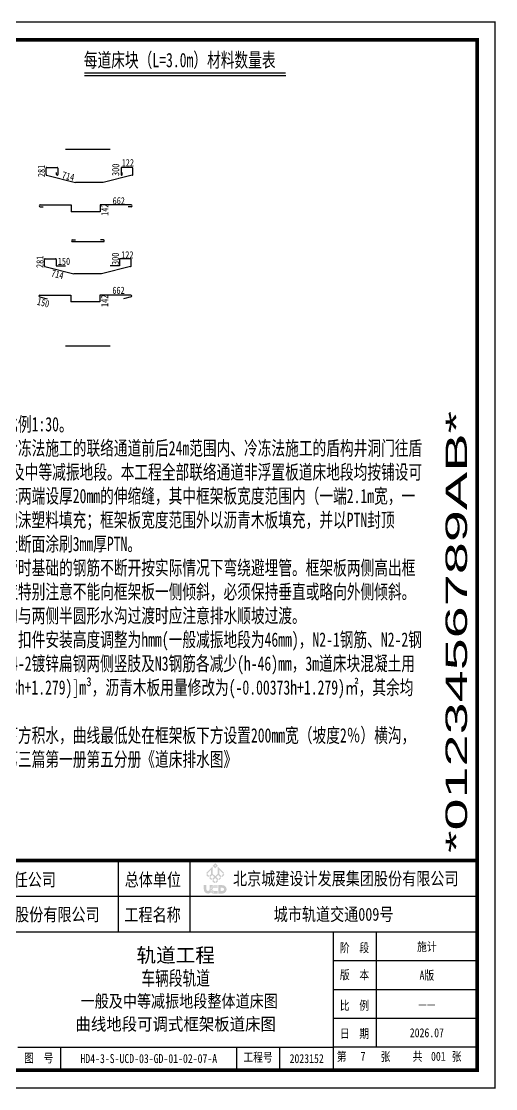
# Model space of a CAD drawing. Header units: millimetres. Extents: x -1251 to 14509, y -61027 to -50920.
# Drawn here: x 10544 to 14509, y -61027 to -52107 of the extents above; entities that cross this region are included whole.
import ezdxf
from ezdxf.enums import TextEntityAlignment as Align

# ---------------------------------------------------------------- set-up
doc = ezdxf.new("R2010")
doc.units = ezdxf.units.MM
for name, color, linetype in [('GesoftDrawFrameFrameBlockLayer', 7, 'Continuous'), ('GesoftDrawFrameInLineLayer', 85, 'Continuous'), ('GesoftDrawFrameOutLineLayer', 180, 'Continuous'), ('GesoftDrawFrameTitleLayer', 7, 'Continuous'), ('尺寸标注', 7, 'Continuous'), ('标注', 3, 'Continuous'), ('钢筋', 4, 'Continuous')]:
    doc.layers.add(name, color=color, linetype=linetype)
doc.styles.add('宋体样式', font='SimSun.ttf', dxfattribs={"width": 0.8})
doc.styles.add('宋体样式宽度0.65', font='SimSun.ttf', dxfattribs={"width": 0.65})
doc.styles.add('宋体样式宽度0.7', font='SimSun.ttf', dxfattribs={"width": 0.7})
doc.styles.add('条形码', font='BC_C39.FBC', dxfattribs={"height": 11})

# ---------------------------------------------------------------- blocks, each defined once
blk = doc.blocks.new('0.25_a528e8101059b214a0224c9661d1e9c2')
at = {"layer": 'GesoftDrawFrameInLineLayer', "color": 0, "const_width": 1}
blk.add_lwpolyline([(0, 0), (0, 287), (-495, 287), (-495, 0), (0, 0)], dxfattribs=at)
at = {"layer": 'GesoftDrawFrameOutLineLayer', "color": 0, "const_width": 0.35}
blk.add_lwpolyline([(5, -5), (5, 292), (-520, 292), (-520, -5), (5, -5)], dxfattribs=at)
blk = doc.blocks.new('GESOFT00000000NEW_049a35bf7f0736cc4250df00ece10f93_a528e8101059b214a0224c9661d1e9c2_2e1cf7a908f61d0b50dc33cccab90907')
at = {"layer": 'GesoftDrawFrameTitleLayer'}
h = blk.add_hatch(color=7, dxfattribs=at)
h.paths.add_polyline_path([(-72.25, 56.91), (-72.98, 56.18), (-73.72, 56.91), (-72.99, 57.65)])
h.paths.add_polyline_path([(-72.99, 57.13), (-73.2, 56.92), (-72.99, 56.72), (-72.78, 56.93)], flags=16)
h.paths.add_polyline_path([(-73.73, 56.66), (-73.73, 54.75), (-72.99, 54.02), (-72.26, 54.75), (-72.26, 56.68), (-70.47, 54.89), (-70.72, 54.64), (-70.46, 54.38), (-71.04, 53.8), (-71.29, 54.05), (-71.56, 53.78), (-71.31, 53.53), (-71.88, 52.95), (-72.14, 53.2), (-72.41, 52.94), (-72.15, 52.69), (-72.73, 52.11), (-72.99, 52.36), (-73.24, 52.11), (-73.82, 52.69), (-73.57, 52.94), (-73.84, 53.21), (-74.09, 52.96), (-74.67, 53.54), (-74.42, 53.79), (-74.69, 54.06), (-74.94, 53.81), (-75.51, 54.38), (-75.26, 54.64), (-75.51, 54.88)])
h.paths.add_polyline_path([(-71.87, 55.79), (-71.87, 54.63), (-71.29, 54.05), (-70.72, 54.64)], flags=16)
h.paths.add_polyline_path([(-72.14, 54.36), (-72.72, 53.79), (-72.14, 53.2), (-71.56, 53.78)], flags=16)
h.paths.add_polyline_path([(-72.99, 53.53), (-73.57, 52.94), (-72.99, 52.36), (-72.41, 52.94)], flags=16)
h.paths.add_polyline_path([(-73.84, 54.37), (-74.42, 53.79), (-73.84, 53.21), (-73.25, 53.79)], flags=16)
h.paths.add_polyline_path([(-74.12, 54.63), (-74.12, 55.79), (-75.26, 54.64), (-74.69, 54.06)], flags=16)
edge = h.paths.add_edge_path()
edge.add_spline(control_points=[(-73.82, 51.43), (-73.82, 51.43), (-73.82, 51.52), (-73.82, 51.52), (-73.82, 51.52), (-74.53, 51.52), (-74.53, 51.52), (-74.53, 51.52), (-74.53, 50.35), (-74.53, 50.35), (-74.53, 50.09), (-74.74, 49.89), (-74.99, 49.89), (-75.24, 49.89), (-75.45, 50.09), (-75.45, 50.35), (-75.45, 50.35), (-75.45, 51.52), (-75.45, 51.52), (-75.45, 51.52), (-76.16, 51.52), (-76.16, 51.52), (-76.16, 51.52), (-76.16, 50.35), (-76.16, 50.35), (-76.16, 49.7), (-75.64, 49.18), (-74.99, 49.18), (-74.67, 49.18), (-74.38, 49.3), (-74.17, 49.51), (-73.96, 49.3), (-73.68, 49.18), (-73.36, 49.18), (-73.36, 49.18), (-72.27, 49.18), (-72.27, 49.18), (-72.27, 49.18), (-72.27, 49.32), (-72.27, 49.32), (-72.43, 49.32), (-73.37, 49.32), (-73.37, 49.33), (-73.93, 49.34), (-74.38, 49.8), (-74.38, 50.35), (-74.38, 50.91), (-73.93, 51.36), (-73.37, 51.38), (-73.37, 51.38), (-72.43, 51.38), (-72.27, 51.38), (-72.27, 51.38), (-72.27, 51.52), (-72.27, 51.52), (-72.27, 51.52), (-73.36, 51.52), (-73.36, 51.52), (-73.52, 51.52), (-73.68, 51.49), (-73.82, 51.43)], knot_values=[0, 0, 0, 0, 1, 1, 1, 2, 2, 2, 3, 3, 3, 4, 4, 4, 5, 5, 5, 6, 6, 6, 7, 7, 7, 8, 8, 8, 9, 9, 9, 10, 10, 10, 11, 11, 11, 12, 12, 12, 13, 13, 13, 14, 14, 14, 15, 15, 15, 16, 16, 16, 17, 17, 17, 18, 18, 18, 19, 19, 19, 20, 20, 20, 20], degree=3, periodic=0)
edge = h.paths.add_edge_path(flags=17)
edge.add_spline(control_points=[(-74.32, 50.35), (-74.32, 49.83), (-73.9, 49.39), (-73.37, 49.38), (-73.36, 49.38), (-72.43, 49.38), (-72.27, 49.38), (-72.27, 49.38), (-72.27, 49.5), (-72.27, 49.5), (-72.43, 49.5), (-73.37, 49.5), (-73.37, 49.51), (-73.84, 49.52), (-74.2, 49.89), (-74.2, 50.35), (-74.2, 50.81), (-73.84, 51.18), (-73.37, 51.2), (-73.37, 51.2), (-72.43, 51.2), (-72.27, 51.2), (-72.27, 51.2), (-72.27, 51.32), (-72.27, 51.32), (-72.43, 51.32), (-73.36, 51.32), (-73.37, 51.32), (-73.89, 51.31), (-74.32, 50.87), (-74.32, 50.35)], knot_values=[0, 0, 0, 0, 1, 1, 1, 2, 2, 2, 3, 3, 3, 4, 4, 4, 5, 5, 5, 6, 6, 6, 7, 7, 7, 8, 8, 8, 9, 9, 9, 10, 10, 10, 10], degree=3, periodic=0)
edge = h.paths.add_edge_path(flags=16)
edge.add_spline(control_points=[(-74.14, 50.35), (-74.14, 49.92), (-73.8, 49.57), (-73.37, 49.56), (-73.36, 49.56), (-72.43, 49.56), (-72.27, 49.56), (-72.27, 49.56), (-72.27, 49.68), (-72.27, 49.68), (-72.43, 49.68), (-73.36, 49.68), (-73.37, 49.68), (-73.73, 49.69), (-74.02, 49.98), (-74.02, 50.35), (-74.02, 50.71), (-73.74, 51.01), (-73.38, 51.02), (-73.37, 51.02), (-72.43, 51.02), (-72.27, 51.02), (-72.27, 51.02), (-72.27, 51.14), (-72.27, 51.14), (-72.43, 51.14), (-73.36, 51.14), (-73.37, 51.14), (-73.8, 51.13), (-74.14, 50.78), (-74.14, 50.35)], knot_values=[0, 0, 0, 0, 1, 1, 1, 2, 2, 2, 3, 3, 3, 4, 4, 4, 5, 5, 5, 6, 6, 6, 7, 7, 7, 8, 8, 8, 9, 9, 9, 10, 10, 10, 10], degree=3, periodic=0)
edge = h.paths.add_edge_path(flags=16)
edge.add_spline(control_points=[(-73.96, 50.35), (-73.96, 50.02), (-73.7, 49.75), (-73.37, 49.74), (-73.35, 49.74), (-72.43, 49.74), (-72.27, 49.74), (-72.27, 49.74), (-72.27, 49.89), (-72.27, 49.89), (-72.27, 49.89), (-73.31, 49.89), (-73.31, 49.89), (-73.56, 49.89), (-73.81, 50.1), (-73.81, 50.35), (-73.81, 50.6), (-73.56, 50.81), (-73.31, 50.81), (-73.31, 50.81), (-72.27, 50.81), (-72.27, 50.81), (-72.27, 50.81), (-72.27, 50.96), (-72.27, 50.96), (-72.43, 50.96), (-73.36, 50.96), (-73.37, 50.96), (-73.7, 50.95), (-73.96, 50.68), (-73.96, 50.35)], knot_values=[0, 0, 0, 0, 1, 1, 1, 2, 2, 2, 3, 3, 3, 4, 4, 4, 5, 5, 5, 6, 6, 6, 7, 7, 7, 8, 8, 8, 9, 9, 9, 10, 10, 10, 10], degree=3, periodic=0)
edge = h.paths.add_edge_path()
edge.add_spline(control_points=[(-70.98, 51.52), (-70.98, 51.52), (-71.45, 51.52), (-71.45, 51.52), (-71.45, 51.52), (-72.08, 51.52), (-72.08, 51.52), (-72.08, 51.52), (-72.08, 49.21), (-72.08, 49.21), (-72.08, 49.21), (-72.08, 49.21), (-72.08, 49.21), (-72.08, 49.21), (-72.07, 49.18), (-72.07, 49.18), (-72.07, 49.18), (-70.98, 49.18), (-70.98, 49.18), (-70.33, 49.18), (-69.81, 49.7), (-69.81, 50.35), (-69.81, 51), (-70.33, 51.52), (-70.98, 51.52)], knot_values=[0, 0, 0, 0, 1, 1, 1, 2, 2, 2, 3, 3, 3, 4, 4, 4, 5, 5, 5, 6, 6, 6, 7, 7, 7, 8, 8, 8, 8], degree=3, periodic=0)
edge = h.paths.add_edge_path(flags=16)
edge.add_spline(control_points=[(-70.98, 49.89), (-70.98, 49.89), (-71.45, 49.89), (-71.45, 49.89), (-71.45, 49.89), (-71.45, 50.81), (-71.45, 50.81), (-71.45, 50.81), (-70.98, 50.81), (-70.98, 50.81), (-70.73, 50.81), (-70.52, 50.6), (-70.52, 50.35), (-70.52, 50.1), (-70.73, 49.89), (-70.98, 49.89)], knot_values=[0, 0, 0, 0, 1, 1, 1, 2, 2, 2, 3, 3, 3, 4, 4, 4, 5, 5, 5, 5], degree=3, periodic=0)
at = {"layer": 'GesoftDrawFrameTitleLayer', "color": 7}
for p, q in [((-100, 58.4), (-100, 38.4)), ((-80, 38.4), (-80, 58.4)), ((0, 48.4), (-180, 48.4)), ((0, 38.4), (-180, 38.4)), ((-40, 0), (-40, 38.4)), ((-28, 6.4), (-28, 38.4)), ((0, 30.4), (-40, 30.4)), ((0, 22.4), (-40, 22.4)), ((0, 14.4), (-40, 14.4)), ((0, 10), (0, 0)), ((0, 10), (0, 0)), ((-128, 6.4), (-40, 6.4)), ((-116, 0), (-116, 6.4)), ((-67, 0), (-67, 6.4)), ((-55, 0), (-55, 6.4)), ((0, 6.4), (-40, 6.4))]:
    blk.add_line(p, q, dxfattribs=at)
at = {"layer": 'GesoftDrawFrameTitleLayer', "color": 7, "const_width": 1}
blk.add_lwpolyline([(0, 0), (0, 58.4), (-200, 58.4), (-200, 0)], close=True, dxfattribs=at)
at = {"layer": 'GesoftDrawFrameFrameBlockLayer'}
blk.add_blockref('0.25_a528e8101059b214a0224c9661d1e9c2', (0, 0), dxfattribs=at)
at = {"layer": 'GesoftDrawFrameTitleLayer', "color": 7, "width": 0.8}
for s, height, style, p in [(' 杭州市地铁集团有限责任公司', 3.6, '宋体样式宽度0.7', (-170.4, 51.24)), ('总体单位', 3.6, '宋体样式宽度0.7', (-98.22, 51.24)), ('北京城建设计发展集团股份有限公司', 3.6, '宋体样式宽度0.7', (-68.03, 51.54)), ('北京城建设计发展集团股份有限公司', 3.6, '宋体样式宽度0.7', (-168.03, 41.54)), ('工程名称', 3.6, '宋体样式宽度0.7', (-98.3, 41.47)), ('阶  段', 2.5, '宋体样式宽度0.7', (-38.26, 32.83)), ('版  本', 2.5, '宋体样式宽度0.7', (-38.26, 25.3)), ('比  例', 2.5, '宋体样式宽度0.7', (-38.26, 16.75)), ('日  期', 2.5, '宋体样式宽度0.7', (-38.26, 8.93)), ('图  号', 2.5, '宋体样式宽度0.7', (-126.26, 2.12)), ('工程号', 2.5, '宋体样式宽度0.65', (-65.14, 2.34)), ('第       张', 2.5, '宋体样式宽度0.7', (-39.12, 2.52)), ('共      张', 2.5, '宋体样式宽度0.7', (-17.95, 2.56))]:
    blk.add_text(s, height=height, dxfattribs=dict(at, style=style)).set_placement(p)
at = {"layer": 'GesoftDrawFrameTitleLayer', "color": 7, "style": '条形码', "width": 2}
blk.add_attdef('BARCODE', (-2.8, 60.5), '', height=6, rotation=90, dxfattribs=at)
at = {"layer": 'GesoftDrawFrameTitleLayer', "style": '宋体样式'}
for tag, height, width, p in [('GCMC0', 3.6, 0.8, (-40, 43.4)), ('SHEJI', 2.5, 0.8, (-154, 35.2)), ('SHEJI2', 2.5, 0.8, (-137.76, 35.27)), ('SJJD', 2.5, 0.8, (-14, 34.4)), ('JIAOHE', 2.5, 0.8, (-154, 28.8)), ('JIAOHE2', 2.5, 0.8, (-137.61, 28.83)), ('VERSION0', 2.5, 0.8, (-14, 26.4)), ('ZTSD', 2.5, 0.8, (-190, 24)), ('CEMING', 4, 0.7, (-84, 22.59)), ('ZYFZR1', 2.5, 0.8, (-154, 22.4)), ('ZYFZR2', 2.5, 0.8, (-137.76, 22.24)), ('BILI', 2.5, 0.8, (-14, 18.4)), ('XMFZR1', 2.5, 0.8, (-154, 16)), ('XMFZR2', 2.5, 0.8, (-137.98, 16.22)), ('DOCNAME0', 3.5, 0.9, (-84, 13.27)), ('SENHE', 2.5, 0.8, (-154, 9.6)), ('SENHE2', 2.5, 0.8, (-137.41, 9.52)), ('DOCNAME2', 3.5, 0.9, (-84, 9.42)), ('RIQI', 2.5, 0.8, (-14, 10.4)), ('XTSD', 2.5, 0.8, (-190, 4.8)), ('SENDING', 2.5, 0.8, (-154, 3.2)), ('SENDING2', 2.5, 0.8, (-137.41, 3.81)), ('TUHAO', 2.5, 0.8, (-91.5, 3.2)), ('PROJECTNO', 2.5, 0.8, (-47.5, 3.2)), ('PAGENUMBER', 2.5, 0.8, (-31.78, 3.83)), ('PAGECOUNT', 2.5, 0.8, (-10.8, 3.83))]:
    blk.add_attdef(tag, text='', height=height, dxfattribs=dict(at, width=width)).set_placement(p, align=Align.MIDDLE_CENTER)
blk.add_attdef('PIANMING', text='', height=4, dxfattribs=at).set_placement((-84, 31.09), align=Align.MIDDLE_CENTER)

msp = doc.modelspace()

# ---------------------------------------------------------------- linework, layer by layer
for p, q in [((10913.09114, -53176.18853), (11286.16073, -53176.18853)), ((10913.09114, -54819.53224), (11286.16073, -54819.53224))]:
    msp.add_line(p, q)
at = {"layer": '尺寸标注', "color": 0}
msp.add_line((11072.56291, -52560.06086), (12754.17783, -52560.06086), dxfattribs=at)
msp.add_lwpolyline([(11072.56291, -52538.46086), (12753.13574, -52538.46086)], dxfattribs=at)
at = {"layer": '钢筋', "color": 7}
for p, q in [((10750.72912, -53387.73012), (10750.72912, -53333.08286)), ((10755.97912, -53327.83286), (10843.47912, -53327.83286)), ((10848.72912, -53333.08286), (10848.72912, -53387.73008)), ((11377.06741, -53333.08286), (11377.06741, -53387.73008)), ((11469.81741, -53327.83286), (11382.31741, -53327.83286)), ((11475.06741, -53387.73012), (11475.06741, -53333.08286)), ((10754.6908, -53392.81959), (10997.26357, -53454.22279)), ((10838.22912, -53387.73008), (10838.22912, -53370.23008)), ((11471.10572, -53392.81959), (11228.53296, -53454.22279)), ((11387.56741, -53387.73008), (11387.56741, -53370.23008)), ((10699.6922, -53641.69159), (10958.76926, -53641.69159)), ((10699.69368, -53656.69159), (10724.69368, -53656.69159)), ((11461.98735, -53641.69159), (11202.9103, -53641.69159)), ((11461.98587, -53656.69159), (11436.98587, -53656.69159)), ((10970.45918, -53933.07676), (10995.45917, -53933.05227)), ((10970.47228, -53947.86029), (11229.54934, -53947.86029)), ((11229.56244, -53933.07676), (11204.56245, -53933.05227)), ((10736.97293, -54151.47637), (10736.97293, -54096.82912)), ((10742.22293, -54091.57912), (10829.72293, -54091.57912)), ((10834.97293, -54096.82912), (10834.97293, -54151.47634)), ((11363.31122, -54096.82912), (11363.31122, -54151.47634)), ((11456.06122, -54091.57912), (11368.56122, -54091.57912)), ((11461.31122, -54151.47637), (11461.31122, -54096.82912)), ((10740.93462, -54156.56585), (10983.50738, -54217.96904)), ((11457.34954, -54156.56585), (11214.77677, -54217.96904)), ((10695.10869, -54409.60163), (10760.11127, -54426.05593)), ((10697.14979, -54394.88439), (10956.22684, -54394.88439)), ((11459.44494, -54394.88439), (11200.36788, -54394.88439)), ((11461.48604, -54409.60163), (11396.48346, -54426.05593))]:
    msp.add_line(p, q, dxfattribs=at)
at = {"layer": '钢筋', "color": 0}
for p, q in [((11228.53296, -53454.22279), (10997.26357, -53454.22279)), ((10834.97293, -54151.47634), (10911.74648, -54151.47634)), ((11214.77677, -54217.96904), (10983.50738, -54217.96904)), ((11363.31122, -54151.47634), (11286.53768, -54151.47634))]:
    msp.add_line(p, q, dxfattribs=at)
at = {"layer": '钢筋', "color": 3}
for p, q in [((10958.76926, -53641.69159), (10958.76926, -53699.00198)), ((11202.9103, -53699.00198), (10958.76926, -53699.00198)), ((11202.9103, -53641.69159), (11202.9103, -53699.00198)), ((10956.22684, -54394.88439), (10956.22684, -54452.19478)), ((11200.36788, -54394.88439), (11200.36788, -54452.19478)), ((11200.36788, -54452.19478), (10956.22684, -54452.19478))]:
    msp.add_line(p, q, dxfattribs=at)
at = {"layer": '钢筋', "color": 7}
for centre, radius, start, end in [((10755.97912, -53333.08286), 5.25, 90, 180), ((10843.47912, -53333.08286), 5.25, 360, 90), ((11382.31741, -53333.08286), 5.25, 90, 180), ((11469.81741, -53333.08286), 5.25, 360, 90), ((10755.97912, -53387.73012), 5.25, 180, 270.000004456), ((10843.47912, -53387.73008), 5.25, 179.999744611, 0), ((11382.31741, -53387.73008), 5.25, 180, 0.000255388), ((11469.81741, -53387.73012), 5.25, 269.999995544, 0), ((10699.69368, -53649.19159), 7.5, 90.011319384, 270.000004456), ((11461.98587, -53649.19159), 7.5, 269.999995544, 89.988680616), ((10970.46653, -53940.57675), 7.5, 90.056109246, 270.044794319), ((11229.5551, -53940.57675), 7.5, 269.955205681, 89.943890747), ((10742.22293, -54096.82912), 5.25, 90, 180), ((10829.72293, -54096.82912), 5.25, 360, 90), ((11368.56122, -54096.82912), 5.25, 90, 180), ((11456.06122, -54096.82912), 5.25, 360, 90), ((10742.22293, -54151.47637), 5.25, 180, 270.000004456), ((11456.06122, -54151.47637), 5.25, 269.999995544, 0), ((10697.15127, -54402.38439), 7.5, 90.011319384, 270.000004456), ((11459.44346, -54402.38439), 7.5, 269.999995544, 89.988680616)]:
    msp.add_arc(centre, radius, start, end, dxfattribs=at)

# ---------------------------------------------------------------- block references
ref = msp.add_blockref('GESOFT00000000NEW_049a35bf7f0736cc4250df00ece10f93_a528e8101059b214a0224c9661d1e9c2_2e1cf7a908f61d0b50dc33cccab90907', (14354.03815, -60872.23003), dxfattribs=dict(xscale=30, yscale=30, zscale=30))
ref.add_attrib('GCMC0', '城市轨道交通009号', dxfattribs={"layer": 'GesoftDrawFrameTitleLayer', "height": 108, "style": '宋体样式', "width": 0.8}).set_placement((13154.04096, -59570.23035), align=Align.MIDDLE_CENTER)
ref.add_attrib('PIANMING', '轨道工程', dxfattribs={"layer": 'GesoftDrawFrameTitleLayer', "height": 120, "style": '宋体样式'}).set_placement((11834.0412, -59912.23029), align=Align.MIDDLE_CENTER)
ref.add_attrib('CEMING', '车辆段轨道', dxfattribs={"layer": 'GesoftDrawFrameTitleLayer', "height": 120, "style": '宋体样式', "width": 0.7}).set_placement((11834.0412, -60104.23026), align=Align.MIDDLE_CENTER)
ref.add_attrib('DOCNAME0', ' 一般及中等减振地段整体道床图', dxfattribs={"layer": 'GesoftDrawFrameTitleLayer', "height": 105, "style": '宋体样式', "width": 0.822473}).set_placement((11834.0412, -60296.23023), align=Align.MIDDLE_CENTER)
ref.add_attrib('DOCNAME2', '曲线地段可调式框架板道床图', dxfattribs={"layer": 'GesoftDrawFrameTitleLayer', "height": 105, "style": '宋体样式', "width": 0.9}).set_placement((11834.0412, -60488.2302), align=Align.MIDDLE_CENTER)
ref.add_attrib('TUHAO', 'HD4-3-S-UCD-03-GD-01-02-07-A', dxfattribs={"layer": 'GesoftDrawFrameTitleLayer', "height": 75, "style": '宋体样式', "width": 0.8}).set_placement((11609.04627, -60776.23015), align=Align.MIDDLE_CENTER)
ref.add_attrib('VERSION0', 'A版', dxfattribs={"layer": 'GesoftDrawFrameTitleLayer', "height": 75, "style": '宋体样式', "width": 0.8}).set_placement((13934.04086, -60080.23032), align=Align.MIDDLE_CENTER)
ref.add_attrib('SJJD', '施计', dxfattribs={"layer": 'GesoftDrawFrameTitleLayer', "height": 75, "style": '宋体样式', "width": 0.8}).set_placement((13934.04086, -59840.23032), align=Align.MIDDLE_CENTER)
ref.add_attrib('BILI', '——', dxfattribs={"layer": 'GesoftDrawFrameTitleLayer', "height": 75, "style": '宋体样式', "width": 0.8}).set_placement((13934.04086, -60320.23032), align=Align.MIDDLE_CENTER)
ref.add_attrib('RIQI', '2026.07', dxfattribs={"layer": 'GesoftDrawFrameTitleLayer', "height": 75, "style": '宋体样式', "width": 0.8}).set_placement((13934.04086, -60560.23025), align=Align.MIDDLE_CENTER)
ref.add_attrib('PROJECTNO', '2023152', dxfattribs={"layer": 'GesoftDrawFrameTitleLayer', "height": 75, "style": '宋体样式', "width": 0.8}).set_placement((12929.10153, -60776.23015), align=Align.MIDDLE_CENTER)
ref.add_attrib('PAGENUMBER', '7', dxfattribs={"layer": 'GesoftDrawFrameTitleLayer', "height": 75, "style": '宋体样式', "width": 0.8}).set_placement((13400.54442, -60757.3092), align=Align.MIDDLE_CENTER)
ref.add_attrib('PAGECOUNT', '001', dxfattribs={"layer": 'GesoftDrawFrameTitleLayer', "height": 75, "style": '宋体样式', "width": 0.8}).set_placement((14029.95405, -60757.3092), align=Align.MIDDLE_CENTER)
ref.add_attrib('BARCODE', '*0123456789AB*', (14270.14667, -59057.16222), dxfattribs={"layer": 'GesoftDrawFrameTitleLayer', "color": 7, "height": 180, "rotation": 90, "style": '条形码', "width": 2})

# ---------------------------------------------------------------- texts
at = {"insert": (9149.44325, -55213.84973), "char_height": 120, "attachment_point": 1, "style": '宋体样式宽度0.7'}
msp.add_mtext_dynamic_manual_height_columns('\\A1;注：\\P\\pi-219.996,l219.996,t219.996,330;1.^I本图尺寸均以mm计，比例1:30。\\P2.^I本图适用于曲线地段{\\A0;冷冻法施工的联络通道前后24m范围内、冷冻法施工的盾构井洞门往盾构一侧48m范围的一般及中等减振地段。}本工程全部联络通道非浮置板道床地段均按铺设可调式框架板考虑。道床两端设厚20mm的伸缩缝，其中框架板宽度范围内（一端2.1m宽，一端2.5m宽）以{\\A0;20mm厚泡沫塑料填充}；框架板宽度范围外以沥青木板填充，并以PTN封顶30mm，中心矩形水沟全断面涂刷3mm厚PTN。\\P3.^I在联络通道设排水埋管时基础的钢筋不断开按实际情况下弯绕避埋管。框架板两侧高出框架板的立面在施工时应特别注意不能向框架板一侧倾斜，必须保持垂直或略向外侧倾斜。可调试框架板中心水沟与两侧半圆形水沟过渡时应注意排水顺坡过渡。\\P{\\A0;4.^I当为中等减振道床时，扣件安装高度调整为hmm(一般减振地段为46mm)，N2-1钢筋、N2-2钢筋、N4-1镀锌扁钢、N4-2镀锌扁钢两侧竖肢及N3钢筋各减少(h-46)mm，3m道床块混凝土用量修改为[3*(-0.00373h+1.279)]m³，沥青木板用量修改为(-0.00373h+1.279)㎡，其余均不变。}\\P5.^I为避免曲线内侧垫板下方积水，曲线最低处在框架板下方设置200mm宽（坡度2％）横沟，水沟具体深度可参见第三篇第一册第五分册《道床排水图》\\P6.^I其余详见06图。', width=4746.8140018, gutter_width=600, heights=[3973.80549], dxfattribs=at)
at = {"layer": '标注', "style": '宋体样式宽度0.7', "width": 0.7}
for s, height, p in [('每道床块（L=3.0m）材料数量表', 120, (11065.99308, -52490.3603)), ('122', 60, (11382.76885, -53318.13494)), ('662', 60, (11306.89745, -53636.54932)), ('122', 60, (11378.5428, -54088.54774)), ('150', 60, (10848.59481, -54142.35893)), ('662', 60, (11304.84726, -54384.60608))]:
    msp.add_text(s, height=height, dxfattribs=at).set_placement(p)
for s, rotation, p in [('281', 89.784251327, (10740.955, -53408.72572)), ('300', 89.784251327, (11361.67862, -53399.2241)), ('714', 345.794927605, (10878.78209, -53416.98359)), ('142', 90, (11271.05718, -53732.5755)), ('281', 89.784251327, (10728.31088, -54168.50973)), ('300', 89.784251327, (11359.56375, -54142.9201)), ('714', 345.794927605, (10788.86978, -54237.96986)), ('142', 90, (11269.79851, -54494.51275)), ('150', 345.794927605, (10669.66353, -54474.7817))]:
    msp.add_text(s, height=60, rotation=rotation, dxfattribs=at).set_placement(p)

doc.saveas('drawing.dxf')
